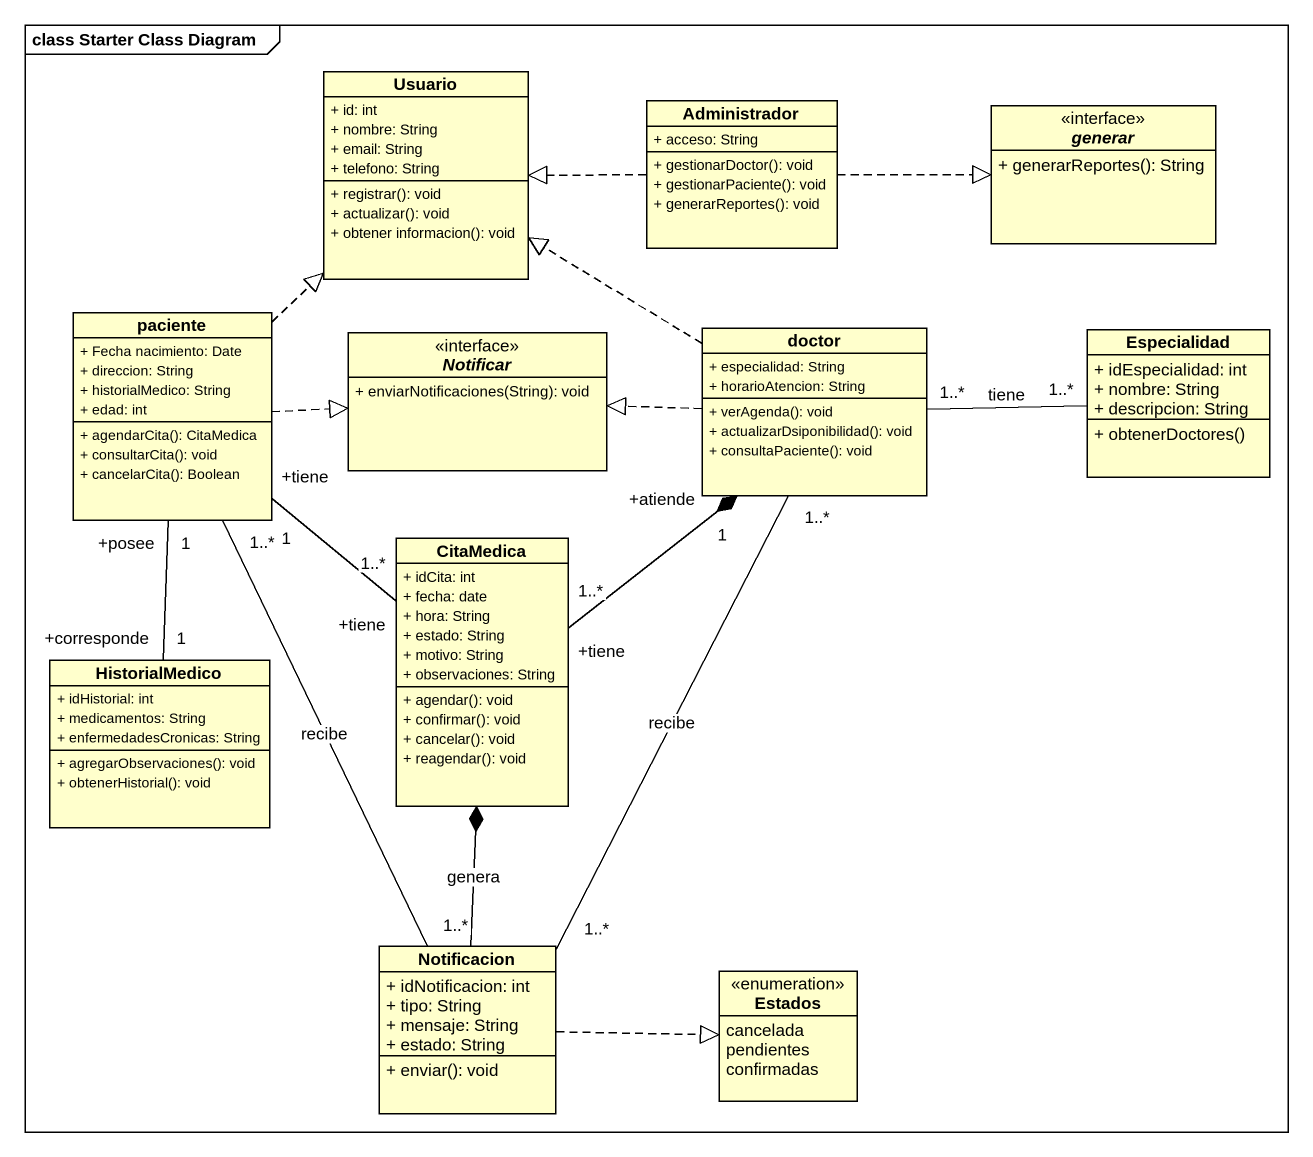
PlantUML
@startuml
mainframe class Starter Class Diagram
hide circle
hide empty members
skinparam classAttributeIconSize 0
class Usuario {
  + id: int
  + nombre: String
  + email: String
  + telefono: String
  + registrar(): void
  + actualizar(): void
  + obtener informacion(): void
}
class Administrador {
  + acceso: String
  + gestionarDoctor(): void
  + gestionarPaciente(): void
  + generarReportes(): void
}
interface generar {
  + generarReportes(): String
}
class paciente {
  + Fecha nacimiento: Date
  + direccion: String
  + historialMedico: String
  + edad: int
  + agendarCita(): CitaMedica
  + consultarCita(): void
  + cancelarCita(): Boolean
}
interface Notificar {
  + enviarNotificaciones(String): void
}
class doctor {
  + especialidad: String
  + horarioAtencion: String
  + verAgenda(): void
  + actualizarDsiponibilidad(): void
  + consultaPaciente(): void
}
class Especialidad {
  + idEspecialidad: int
  + nombre: String
  + descripcion: String
  + obtenerDoctores()
}
class CitaMedica {
  + idCita: int
  + fecha: date
  + hora: String
  + estado: String
  + motivo: String
  + observaciones: String
  + agendar(): void
  + confirmar(): void
  + cancelar(): void
  + reagendar(): void
}
class HistorialMedico {
  + idHistorial: int
  + medicamentos: String
  + enfermedadesCronicas: String
  + agregarObservaciones(): void
  + obtenerHistorial(): void
}
class Notificacion {
  + idNotificacion: int
  + tipo: String
  + mensaje: String
  + estado: String
  + enviar(): void
}
enum Estados {
  cancelada
  pendientes
  confirmadas
}
Administrador .left.|> Usuario
Administrador .right.|> generar
paciente .up.|> Usuario
paciente .right.|> Notificar
paciente "+tiene\n1" -- "+tiene\n1..*" CitaMedica
paciente "+posee\n1" -- "+corresponde\n1" HistorialMedico
paciente "1..*" -- "1..*" Notificacion : recibe
doctor .up.|> Usuario
doctor .left.|> Notificar
doctor "1..*" -- "1..*" Notificacion : recibe
Especialidad "1..*" -left- "1..*" doctor : tiene
CitaMedica "+tiene\n1..*" -up-* "+atiende\n1" doctor
Notificacion -up-* CitaMedica : genera
Notificacion .right.|> Estados
@enduml
